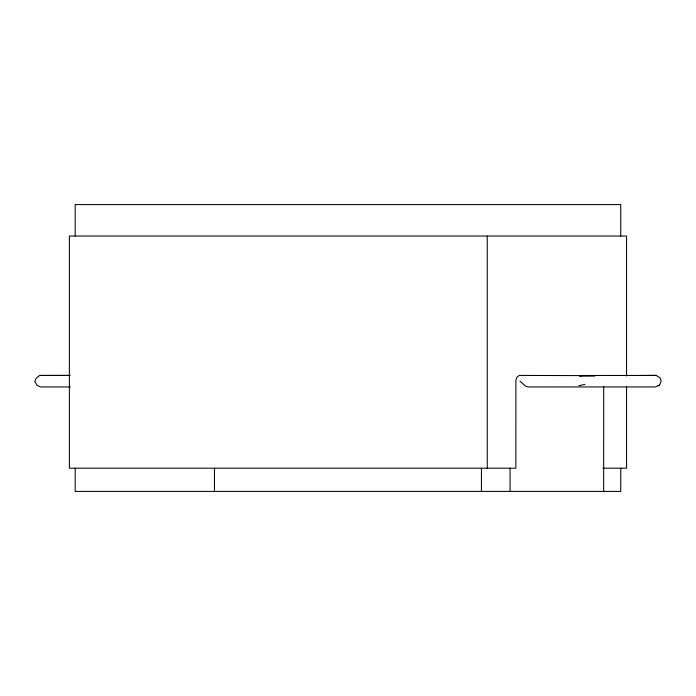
<?xml version="1.0" encoding="UTF-8"?>
<svg xmlns="http://www.w3.org/2000/svg" width="696" height="696" viewBox="0 0 696 696"><rect width="100%" height="100%" fill="white"/><g stroke="black" fill="none" stroke-linecap="round" stroke-linejoin="round"><path stroke-width="1.04" d="M603.676 491.411L603.684 386.785M519.964 381.138L525.506 386.132L528.177 386.941L655.397 386.941L659.477 385.262L661.2 381.138L660.078 377.789L656.128 375.431L582.448 375.501L579.568 376.031L594.671 375.918M69.809 375.396L39.672 375.449L36.236 378.285L34.8 381.443L37.149 385.349L40.533 386.941L70.409 386.941M579.002 385.723L584.962 384.314M657.998 385.619L659.477 385.262M646.419 375.509L656.128 375.431L640.085 375.492M39.672 375.449L70 375.431M602.736 468.199L626.548 468.199L626.548 386.837M595.167 375.649L519.294 375.414L516.945 377.206L515.875 380.66L515.867 468.199L69.382 468.199L69.382 236.048L626.548 236.048L626.548 375.988M620.745 236.048L620.745 204.589L75.185 204.589L75.185 236.048M620.745 468.199L620.745 491.411L75.185 491.411L75.185 468.199M510.055 468.199L510.055 491.411M487.252 236.048L487.252 468.199M481.449 468.199L481.449 491.411M214.472 468.199L214.472 491.411"/></g></svg>
